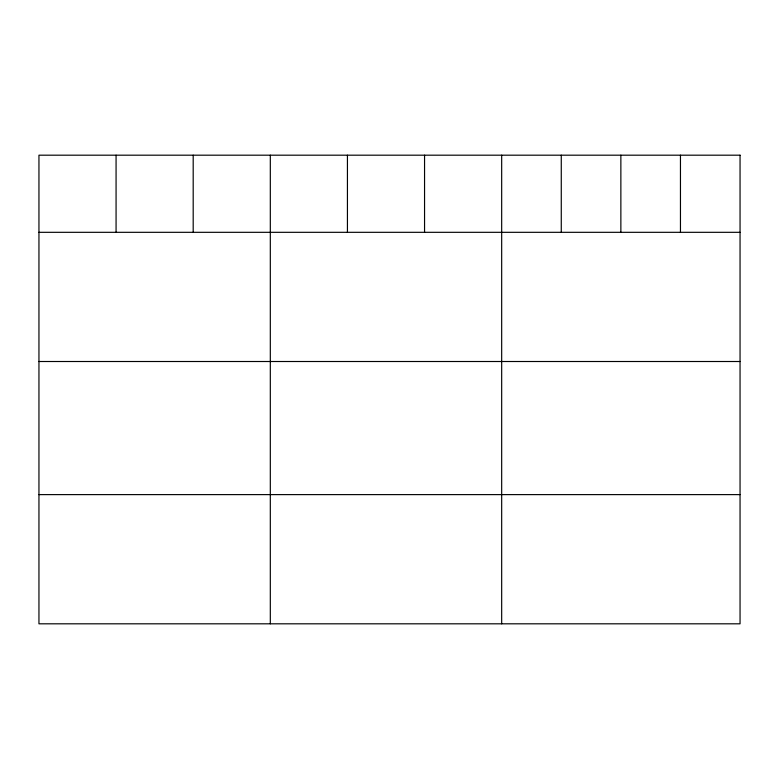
<?xml version="1.0" encoding="UTF-8"?>
<svg xmlns="http://www.w3.org/2000/svg" width="779" height="779" viewBox="0 0 779 779"><rect width="100%" height="100%" fill="white"/><g stroke="black" fill="none" stroke-linecap="round" stroke-linejoin="round"><path stroke-width="1.17" d="M38.95 232.317L740.05 232.317M38.95 361.505L740.05 361.505M38.95 494.616L740.05 494.616M680.457 155.187L680.457 232.317M620.863 155.187L620.863 232.317M561.269 155.187L561.269 232.317M501.676 155.187L501.676 623.813M424.555 155.187L424.555 232.317M347.434 155.187L347.434 232.317M270.313 155.187L270.313 623.813M193.192 155.187L193.192 232.317M116.071 155.187L116.071 232.317M740.05 155.187L38.95 155.187L38.95 623.813L740.05 623.813L740.05 155.187"/></g></svg>
